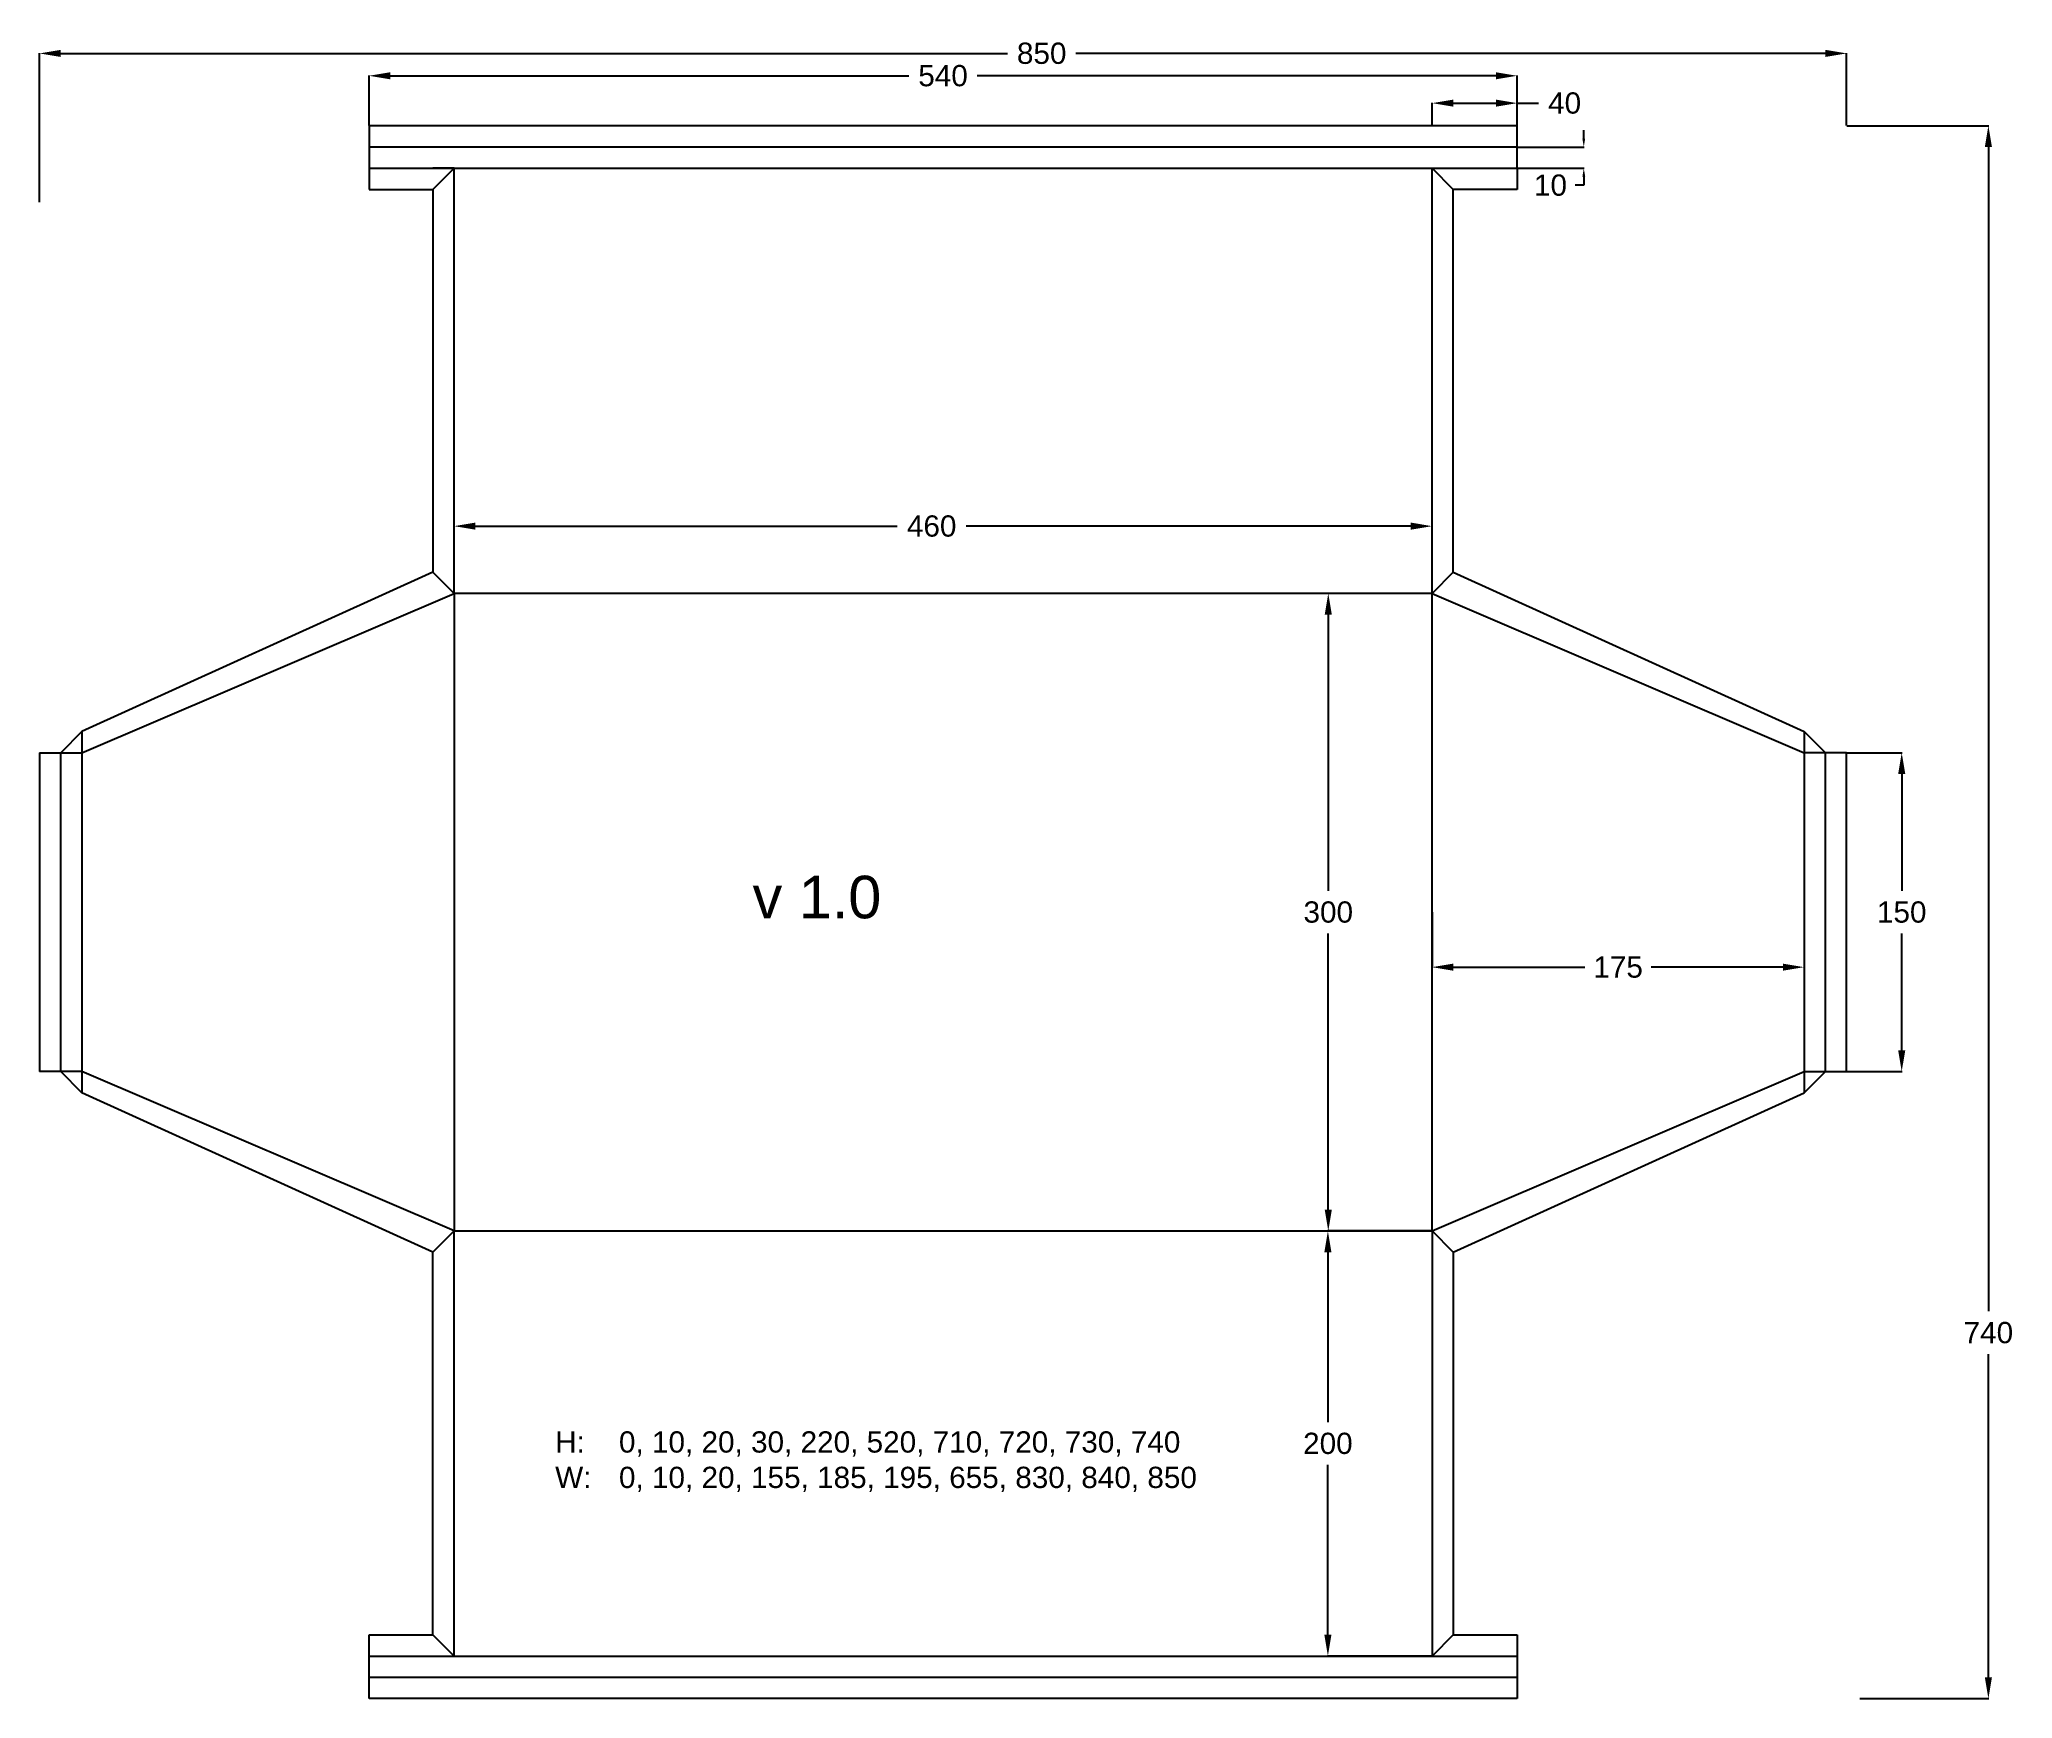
# Model space of a CAD drawing. Header units: inches. Extents: x 15 to 943, y 11 to 792.
import ezdxf

# ---------------------------------------------------------------- set-up
doc = ezdxf.new("R2010")
doc.units = ezdxf.units.IN
doc.header["$MEASUREMENT"] = 0
doc.styles.get("Standard").update_dxf_attribs({"font": 'arial.ttf'})
doc.dimstyles.get("Standard").update_dxf_attribs({"dimtxt": 0.18, "dimasz": 0.18, "dimexe": 0.18, "dimexo": 0.0625, "dimgap": 0.09, "dimtad": 0, "dimtih": 1, "dimtoh": 1, "dimdec": 4, "dimzin": 0, "dimdsep": 46, "dimtxsty": 'Standard', "dimcen": 0.09, "dimadec": 0, "dimazin": 0, "dimtfac": 1, "dimtdec": 4, "dimtofl": 0, "dimtmove": 0, "dimatfit": 3, "dimfxl": 1, "dimtolj": 1, "dimtzin": 0, "dimarcsym": 0})

# ---------------------------------------------------------------- blocks, each defined once
blk = doc.blocks.new('*D1')
at = {"color": 0, "lineweight": -2, "transparency": 16777216}
for p, q in [((210, 531.25), (210, 562.99)), ((220, 562.81), (418.41, 562.81)), ((660, 562.81), (450.87, 562.81)), ((670, 531.25), (670, 562.99))]:
    blk.add_line(p, q, dxfattribs=at)
at = {"color": 0, "transparency": 16777216}
for points in [[(220, 564.48), (220, 561.15), (210, 562.81)], [(660, 564.48), (660, 561.15), (670, 562.81)]]:
    blk.add_solid(points, dxfattribs=at)
at = {"layer": 'Defpoints', "color": 0, "transparency": 16777216}
for p in [(670, 562.81), (210, 531.19), (670, 531.19)]:
    blk.add_point(p, dxfattribs=at)
at = {"color": 0, "transparency": 16777216, "insert": (434.64, 562.81), "char_height": 10, "attachment_point": 5}
blk.add_mtext('\\A1;460', dxfattribs=at)
blk = doc.blocks.new('*D2')
at = {"color": 0, "lineweight": -2, "transparency": 16777216}
for p, q in [((669.94, 531.19), (621.01, 531.19)), ((621.19, 521.19), (621.19, 391.3)), ((621.19, 241.19), (621.19, 371.08)), ((669.94, 231.19), (621.01, 231.19))]:
    blk.add_line(p, q, dxfattribs=at)
at = {"color": 0, "transparency": 16777216}
for points in [[(619.52, 521.19), (622.85, 521.19), (621.19, 531.19)], [(619.52, 241.19), (622.85, 241.19), (621.19, 231.19)]]:
    blk.add_solid(points, dxfattribs=at)
at = {"layer": 'Defpoints', "color": 0, "transparency": 16777216}
for p in [(670, 531.19), (621.19, 231.19), (670, 231.19)]:
    blk.add_point(p, dxfattribs=at)
at = {"color": 0, "transparency": 16777216, "insert": (621.19, 381.19), "char_height": 10, "attachment_point": 5}
blk.add_mtext('\\A1;300', dxfattribs=at)
blk = doc.blocks.new('*D3')
at = {"color": 0, "lineweight": -2, "transparency": 16777216}
for p, q in [((669.94, 231.19), (620.83, 231.19)), ((621.01, 221.19), (621.01, 141.3)), ((621.01, 41.19), (621.01, 121.08)), ((669.94, 31.19), (620.83, 31.19))]:
    blk.add_line(p, q, dxfattribs=at)
at = {"color": 0, "transparency": 16777216}
for points in [[(619.34, 221.19), (622.67, 221.19), (621.01, 231.19)], [(619.34, 41.19), (622.67, 41.19), (621.01, 31.19)]]:
    blk.add_solid(points, dxfattribs=at)
at = {"layer": 'Defpoints', "color": 0, "transparency": 16777216}
for p in [(670, 231.19), (621.01, 31.19), (670, 31.19)]:
    blk.add_point(p, dxfattribs=at)
at = {"color": 0, "transparency": 16777216, "insert": (621.01, 131.19), "char_height": 10, "attachment_point": 5}
blk.add_mtext('\\A1;200', dxfattribs=at)
blk = doc.blocks.new('*D4')
at = {"color": 0, "lineweight": -2, "transparency": 16777216}
for p, q in [((670, 381.13), (670, 355.13)), ((845, 381.13), (845, 355.13)), ((680, 355.31), (741.89, 355.31)), ((835, 355.31), (773.11, 355.31))]:
    blk.add_line(p, q, dxfattribs=at)
at = {"color": 0, "transparency": 16777216}
for points in [[(680, 356.98), (680, 353.64), (670, 355.31)], [(835, 356.98), (835, 353.64), (845, 355.31)]]:
    blk.add_solid(points, dxfattribs=at)
at = {"layer": 'Defpoints', "color": 0, "transparency": 16777216}
for p in [(670, 381.19), (845, 381.19), (845, 355.31)]:
    blk.add_point(p, dxfattribs=at)
at = {"color": 0, "transparency": 16777216, "insert": (757.5, 355.31), "char_height": 10, "attachment_point": 5}
blk.add_mtext('\\A1;175', dxfattribs=at)
blk = doc.blocks.new('*D5')
at = {"color": 0, "lineweight": -2, "transparency": 16777216}
for p, q in [((865.06, 456.19), (891.08, 456.19)), ((890.9, 446.19), (890.9, 391.3)), ((890.9, 316.19), (890.9, 371.08)), ((865.06, 306.19), (891.08, 306.19))]:
    blk.add_line(p, q, dxfattribs=at)
at = {"color": 0, "transparency": 16777216}
for points in [[(889.23, 446.19), (892.57, 446.19), (890.9, 456.19)], [(889.23, 316.19), (892.57, 316.19), (890.9, 306.19)]]:
    blk.add_solid(points, dxfattribs=at)
at = {"layer": 'Defpoints', "color": 0, "transparency": 16777216}
for p in [(865, 456.19), (865, 306.19), (890.9, 306.19)]:
    blk.add_point(p, dxfattribs=at)
at = {"color": 0, "transparency": 16777216, "insert": (890.9, 381.19), "char_height": 10, "attachment_point": 5}
blk.add_mtext('\\A1;150', dxfattribs=at)
blk = doc.blocks.new('*D6')
at = {"color": 0, "lineweight": -2, "transparency": 16777216}
for p, q in [((670, 751.25), (670, 762.02)), ((680, 761.84), (700, 761.84)), ((710, 731.25), (710, 762.02)), ((710, 761.84), (720, 761.84))]:
    blk.add_line(p, q, dxfattribs=at)
at = {"color": 0, "transparency": 16777216}
for points in [[(680, 763.51), (680, 760.17), (670, 761.84)], [(700, 763.51), (700, 760.17), (710, 761.84)]]:
    blk.add_solid(points, dxfattribs=at)
at = {"layer": 'Defpoints', "color": 0, "transparency": 16777216}
for p in [(710, 761.84), (670, 751.19), (710, 731.19)]:
    blk.add_point(p, dxfattribs=at)
at = {"color": 0, "transparency": 16777216, "insert": (732.35, 761.84), "char_height": 10, "attachment_point": 5}
blk.add_mtext('\\A1;40', dxfattribs=at)
blk = doc.blocks.new('*D7')
at = {"color": 0, "lineweight": -2, "transparency": 16777216}
for p, q in [((741.37, 745.19), (741.37, 749.19)), ((710.06, 741.19), (741.55, 741.19)), ((710.06, 731.19), (741.55, 731.19)), ((741.37, 727.19), (741.37, 723.19)), ((741.37, 723.19), (737.37, 723.19))]:
    blk.add_line(p, q, dxfattribs=at)
at = {"color": 0, "transparency": 16777216}
for points in [[(740.71, 745.19), (742.04, 745.19), (741.37, 741.19)], [(740.71, 727.19), (742.04, 727.19), (741.37, 731.19)]]:
    blk.add_solid(points, dxfattribs=at)
at = {"layer": 'Defpoints', "color": 0, "transparency": 16777216}
for p in [(710, 741.19), (710, 731.19), (741.37, 731.19)]:
    blk.add_point(p, dxfattribs=at)
at = {"color": 0, "transparency": 16777216, "insert": (725.7, 723.19), "char_height": 10, "attachment_point": 5}
blk.add_mtext('\\A1;10', dxfattribs=at)
blk = doc.blocks.new('*D8')
at = {"color": 0, "lineweight": -2, "transparency": 16777216}
for p, q in [((15, 715.22), (15, 785.42)), ((25, 785.24), (470.35, 785.24)), ((855, 785.24), (502.43, 785.24)), ((865, 751.25), (865, 785.42))]:
    blk.add_line(p, q, dxfattribs=at)
at = {"color": 0, "transparency": 16777216}
for points in [[(25, 786.91), (25, 783.58), (15, 785.24)], [(855, 786.91), (855, 783.58), (865, 785.24)]]:
    blk.add_solid(points, dxfattribs=at)
at = {"layer": 'Defpoints', "color": 0, "transparency": 16777216}
for p in [(865, 785.24), (865, 751.19), (15, 715.16)]:
    blk.add_point(p, dxfattribs=at)
at = {"color": 0, "transparency": 16777216, "insert": (486.39, 785.24), "char_height": 10, "attachment_point": 5}
blk.add_mtext('\\A1;850', dxfattribs=at)
blk = doc.blocks.new('*D9')
at = {"color": 0, "lineweight": -2, "transparency": 16777216}
for p, q in [((865.06, 751.19), (931.85, 751.19)), ((931.67, 741.19), (931.67, 193.42)), ((931.67, 21.19), (931.67, 173.21)), ((871.21, 11.19), (931.85, 11.19))]:
    blk.add_line(p, q, dxfattribs=at)
at = {"color": 0, "transparency": 16777216}
for points in [[(930, 741.19), (933.34, 741.19), (931.67, 751.19)], [(930, 21.19), (933.34, 21.19), (931.67, 11.19)]]:
    blk.add_solid(points, dxfattribs=at)
at = {"layer": 'Defpoints', "color": 0, "transparency": 16777216}
for p in [(865, 751.19), (871.15, 11.19), (931.67, 11.19)]:
    blk.add_point(p, dxfattribs=at)
at = {"color": 0, "transparency": 16777216, "insert": (931.67, 183.31), "char_height": 10, "attachment_point": 5}
blk.add_mtext('\\A1;740', dxfattribs=at)
blk = doc.blocks.new('*D10')
at = {"color": 0, "lineweight": -2, "transparency": 16777216}
for p, q in [((170, 751.25), (170, 774.89)), ((180, 774.71), (423.97, 774.71)), ((700, 774.71), (456.03, 774.71)), ((710, 751.25), (710, 774.89))]:
    blk.add_line(p, q, dxfattribs=at)
at = {"color": 0, "transparency": 16777216}
for points in [[(180, 776.37), (180, 773.04), (170, 774.71)], [(700, 776.37), (700, 773.04), (710, 774.71)]]:
    blk.add_solid(points, dxfattribs=at)
at = {"layer": 'Defpoints', "color": 0, "transparency": 16777216}
for p in [(170, 774.71), (170, 751.19), (710, 751.19)]:
    blk.add_point(p, dxfattribs=at)
at = {"color": 0, "transparency": 16777216, "insert": (440, 774.71), "char_height": 10, "attachment_point": 5}
blk.add_mtext('\\A1;540', dxfattribs=at)

msp = doc.modelspace()

# ---------------------------------------------------------------- linework, layer by layer
for p, q in [((710, 751.19), (170, 751.19)), ((170, 751.19), (170, 731.19)), ((710, 731.19), (710, 751.19)), ((710, 741.19), (170, 741.19)), ((170, 731.19), (670, 731.19)), ((170, 731.19), (170, 721.19)), ((210, 731.19), (200, 731.19)), ((200, 721.19), (210, 731.19)), ((210, 531.19), (210, 731.19)), ((670, 531.19), (670, 731.19)), ((670, 731.19), (710, 731.19)), ((680, 721.19), (670, 731.19)), ((710, 731.19), (710, 721.19)), ((170, 721.19), (200, 721.19)), ((200, 721.19), (200, 541.19)), ((680, 541.19), (680, 721.19)), ((710, 721.19), (680, 721.19)), ((200, 541.19), (35, 466.19)), ((210, 531.19), (200, 541.19)), ((680, 541.19), (670, 531.19)), ((680, 541.19), (845, 466.19)), ((35, 456.19), (210, 531.19)), ((670, 531.19), (210, 531.19)), ((210, 531.19), (210, 231.19)), ((670, 231.19), (670, 531.19)), ((670, 531.19), (845, 456.19)), ((35, 466.19), (25, 456.19)), ((35, 466.19), (35, 296.19)), ((845, 466.19), (845, 296.19)), ((845, 466.19), (855, 456.19)), ((15, 456.19), (15, 306.19)), ((15, 456.19), (35, 456.19)), ((25, 306.19), (25, 456.19)), ((865, 456.19), (845, 456.19)), ((855, 306.19), (855, 456.19)), ((865, 306.19), (865, 456.19)), ((35, 306.19), (15, 306.19)), ((35, 296.19), (25, 306.19)), ((210, 231.19), (35, 306.19)), ((670, 231.19), (845, 306.19)), ((845, 306.19), (865, 306.19)), ((845, 296.19), (855, 306.19)), ((200, 221.19), (35, 296.19)), ((680, 221.19), (845, 296.19)), ((200, 221.19), (210, 231.19)), ((210, 231.19), (670, 231.19)), ((210, 31.19), (210, 231.19)), ((670, 231.19), (670, 31.19)), ((680, 221.19), (670, 231.19)), ((200, 41.19), (200, 221.19)), ((680, 221.19), (680, 41.19)), ((170, 11.19), (170, 41.19)), ((170, 41.19), (200, 41.19)), ((200, 41.19), (210, 31.19)), ((680, 41.19), (670, 31.19)), ((680, 41.19), (710, 41.19)), ((710, 41.19), (710, 11.19)), ((170, 31.19), (710, 31.19)), ((170, 21.19), (710, 21.19)), ((710, 11.19), (170, 11.19))]:
    msp.add_line(p, q)

# ---------------------------------------------------------------- texts
at = {"attachment_point": 1}
for s, width, insert, char_height in [('v 1.0', 61.8904, (350.4, 398.31), 20), ('\\pi-30,l40,t40;H:^I0, 10, 20, 30, 220, 520, 710, 720, 730, 740\\PW:^I0, 10, 20, 155, 185, 195, 655, 830, 840, 850', 319.537, (247.56, 136.92), 10)]:
    msp.add_mtext_dynamic_manual_height_columns(s, width=width, gutter_width=1, heights=[0], dxfattribs=dict(at, insert=insert, char_height=char_height))

# ---------------------------------------------------------------- dimensions: what is measured, and where the dimension line sits
for base, p1, p2, picture, middle in [((865, 785.24), (15, 715.16), (865, 751.19), '*D8', (486.39, 785.24)), ((670, 562.81), (210, 531.19), (670, 531.19), '*D1', (434.64, 562.81))]:
    dim = msp.add_linear_dim(base=base, p1=p1, p2=p2, dimstyle='Standard', override={"dimtxt": 10, "dimasz": 10, "dimgap": 5, "dimdec": 0})
    dim.commit()
    dim.dimension.update_dxf_attribs({"geometry": picture, "text_midpoint": middle, "dimtype": 160})
for base, p1, p2, picture, middle in [((170, 774.71), (710, 751.19), (170, 751.19), '*D10', (440, 774.71)), ((710, 761.84), (670, 751.19), (710, 731.19), '*D6', (732.35, 761.84)), ((845, 355.31), (670, 381.19), (845, 381.19), '*D4', (757.5, 355.31))]:
    dim = msp.add_linear_dim(base=base, p1=p1, p2=p2, dimstyle='Standard', override={"dimtxt": 10, "dimasz": 10, "dimgap": 5, "dimdec": 0})
    dim.commit()
    dim.dimension.update_dxf_attribs({"geometry": picture, "text_midpoint": middle})
for base, p1, p2, override, picture, middle in [((741.37, 731.19), (710, 741.19), (710, 731.19), {"dimtxt": 10, "dimasz": 4, "dimgap": 5, "dimdec": 0}, '*D7', (725.7, 723.19)), ((621.19, 231.19), (670, 531.19), (670, 231.19), {"dimtxt": 10, "dimasz": 10, "dimgap": 5, "dimdec": 0}, '*D2', (621.19, 381.19)), ((890.9, 306.19), (865, 456.19), (865, 306.19), {"dimtxt": 10, "dimasz": 10, "dimgap": 5, "dimdec": 0}, '*D5', (890.9, 381.19)), ((621.01, 31.19), (670, 231.19), (670, 31.19), {"dimtxt": 10, "dimasz": 10, "dimgap": 5, "dimdec": 0}, '*D3', (621.01, 131.19))]:
    dim = msp.add_linear_dim(base=base, p1=p1, p2=p2, angle=90, dimstyle='Standard', override=override)
    dim.commit()
    dim.dimension.update_dxf_attribs({"geometry": picture, "text_midpoint": middle})
dim = msp.add_linear_dim(base=(931.67, 11.19), p1=(865, 751.19), p2=(871.15, 11.19), angle=90, dimstyle='Standard', override={"dimtxt": 10, "dimasz": 10, "dimgap": 5, "dimdec": 0})
dim.commit()
dim.dimension.update_dxf_attribs({"geometry": '*D9', "text_midpoint": (931.67, 183.31), "dimtype": 160})

doc.saveas('drawing.dxf')
